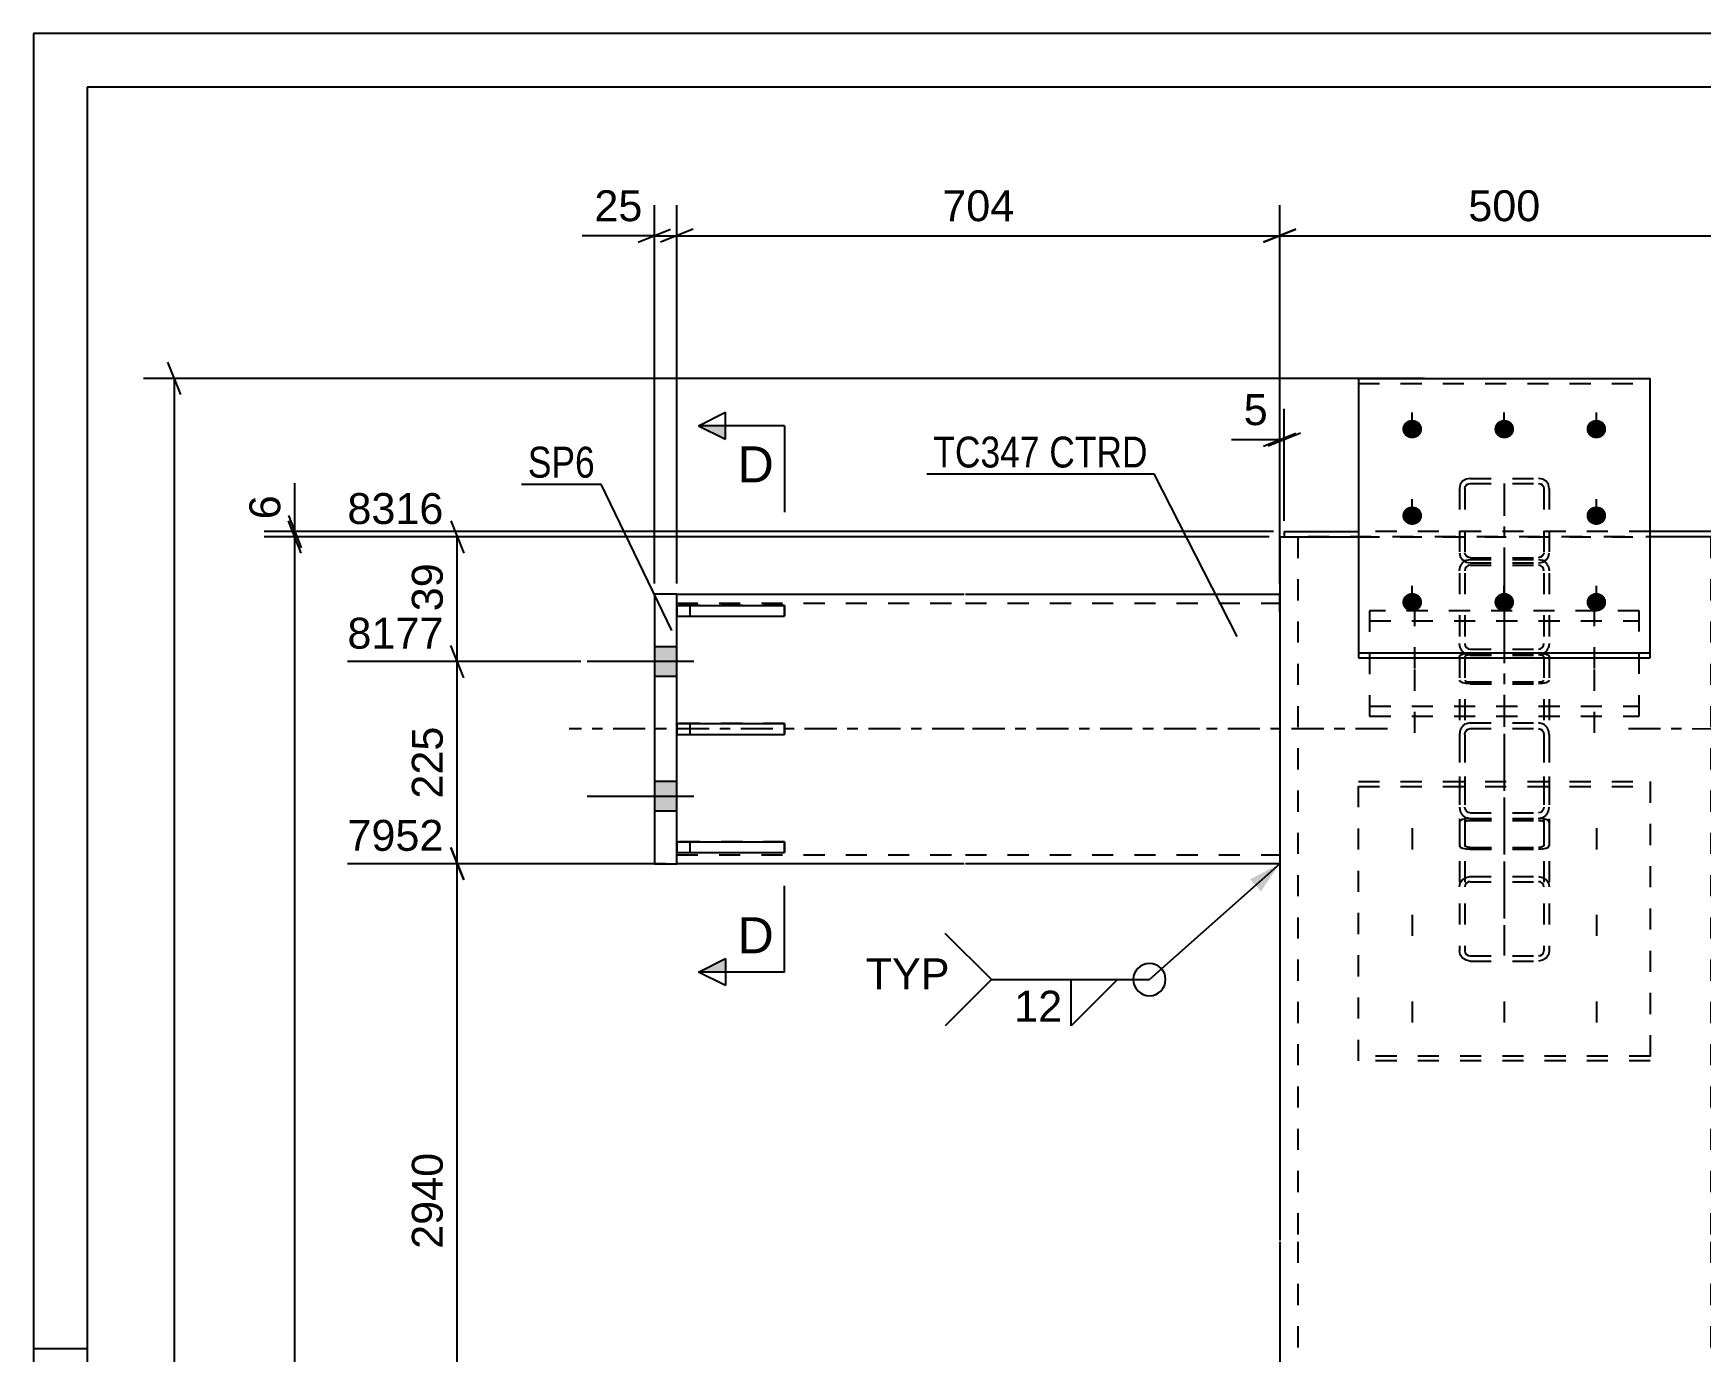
# Model space of a CAD drawing. Header units: millimetres. Extents: x -496 to 256, y -947 to 232.
# Drawn here: x -337.7 to -183, y 109.7 to 231.9 of the extents above; entities that cross this region are included whole.
import ezdxf

# ---------------------------------------------------------------- set-up
doc = ezdxf.new("R2010")
doc.units = ezdxf.units.MM
doc.linetypes.add('DXK_LINE_DOT2', pattern=[3.9198, 1.9599, -1.9599])
doc.linetypes.add('DXK_LINE_DOT3', pattern=[5.9187, 2.979, -0.9799, 0.9799, -0.9799])
doc.styles.add('Arial', font='ARIAL.TTF', dxfattribs={"height": 0.2})
doc.styles.add('Arial Narrow', font='ARIALN.TTF', dxfattribs={"height": 0.2})

# ---------------------------------------------------------------- blocks, each defined once
blk = doc.blocks.new('Unknown-284932164-1134')
at = {"color": 5, "linetype": 'Continuous'}
for p, q in [((256.3, 231.92), (-337.7, 231.92)), ((-337.7, 231.92), (-337.7, -188.08)), ((251.3, 226.92), (-332.7, 226.92)), ((-332.7, 226.92), (-332.7, -183.08)), ((-332.7, 109.92), (-337.7, 109.92))]:
    blk.add_line(p, q, dxfattribs=at)
blk = doc.blocks.new('Part-284932164-8233 - 8231')
at = {"color": 2, "linetype": 'Continuous'}
for p, q in [((-278, 179.91), (-251.33, 179.91)), ((-251.23, 179.91), (-222.07, 179.91)), ((-222.07, 178.24), (-222.07, 179.91)), ((-222.07, 178.24), (-222.07, 154.91)), ((-251.33, 154.91), (-278, 154.91)), ((-222.07, 154.91), (-251.23, 154.91))]:
    blk.add_line(p, q, dxfattribs=at)
at = {"color": 7, "linetype": 'DXK_LINE_DOT2'}
for p, q in [((-278, 154.91), (-278, 179.91)), ((-222.07, 179.78), (-222.07, 178.24)), ((-278, 179.07), (-251.33, 179.07)), ((-251.23, 179.07), (-222.07, 179.07)), ((-278, 155.74), (-251.33, 155.74)), ((-251.23, 155.74), (-222.07, 155.74)), ((-222.07, 155.74), (-222.07, 155.8))]:
    blk.add_line(p, q, dxfattribs=at)
at = {"color": 7, "linetype": 'DXK_LINE_DOT3'}
for p, q in [((-251.33, 167.41), (-288, 167.41)), ((-212.07, 167.41), (-251.23, 167.41))]:
    blk.add_line(p, q, dxfattribs=at)
blk = doc.blocks.new('Part-284932164-8234 - 8231')
at = {"color": 7, "linetype": 'DXK_LINE_DOT2'}
for p, q in [((-205.32, 167.32), (-205.4, 166.91)), ((-204.9, 166.91), (-204.86, 167.11)), ((-204.86, 167.11), (-204.75, 167.29)), ((-204.4, 167.97), (-204.78, 167.89)), ((-204.75, 167.29), (-204.59, 167.4)), ((-204.59, 167.4), (-204.4, 167.44)), ((-204.4, 167.97), (-198.07, 167.97)), ((-204.4, 167.44), (-198.07, 167.44)), ((-197.68, 167.89), (-198.07, 167.97)), ((-198.07, 167.44), (-197.87, 167.4)), ((-197.87, 167.4), (-197.71, 167.29)), ((-197.71, 167.29), (-197.6, 167.11)), ((-197.6, 167.11), (-197.57, 166.91)), ((-197.07, 166.91), (-197.14, 167.32)), ((-205.4, 166.91), (-205.4, 146.83)), ((-204.9, 166.91), (-204.9, 146.83)), ((-197.57, 166.91), (-197.57, 146.83)), ((-197.07, 166.91), (-197.07, 146.83)), ((-205.4, 160.17), (-205.32, 159.76)), ((-204.86, 159.97), (-204.9, 160.17)), ((-204.75, 159.79), (-204.86, 159.97)), ((-204.59, 159.68), (-204.75, 159.79)), ((-204.4, 159.64), (-204.59, 159.68)), ((-204.4, 159.64), (-198.07, 159.64)), ((-197.87, 159.68), (-198.07, 159.64)), ((-197.71, 159.79), (-197.87, 159.68)), ((-197.6, 159.97), (-197.71, 159.79)), ((-197.57, 160.17), (-197.6, 159.97)), ((-197.14, 159.76), (-197.07, 160.17)), ((-204.78, 159.19), (-204.4, 159.11)), ((-204.4, 159.11), (-198.07, 159.11)), ((-198.07, 159.11), (-197.68, 159.19)), ((-205.4, 152.78), (-205.32, 153.14)), ((-205.32, 153.14), (-205.11, 153.45)), ((-205.11, 153.45), (-204.78, 153.65)), ((-204.78, 153.65), (-204.4, 153.72)), ((-204.59, 153.22), (-204.75, 153.11)), ((-204.4, 153.25), (-204.59, 153.22)), ((-204.4, 153.72), (-198.07, 153.72)), ((-204.4, 153.25), (-198.07, 153.25)), ((-198.07, 153.72), (-197.68, 153.65)), ((-197.87, 153.22), (-198.07, 153.25)), ((-197.71, 153.11), (-197.87, 153.22)), ((-197.68, 153.65), (-197.36, 153.45)), ((-197.36, 153.45), (-197.14, 153.14)), ((-197.14, 153.14), (-197.07, 152.78)), ((-204.86, 152.96), (-204.9, 152.78)), ((-204.75, 153.11), (-204.86, 152.96)), ((-197.6, 152.96), (-197.71, 153.11)), ((-197.57, 152.78), (-197.6, 152.96)), ((-205.32, 146.47), (-205.4, 146.83)), ((-205.11, 146.17), (-205.32, 146.47)), ((-204.78, 145.96), (-205.11, 146.17)), ((-204.9, 146.83), (-204.86, 146.65)), ((-204.86, 146.65), (-204.75, 146.5)), ((-204.4, 145.89), (-204.78, 145.96)), ((-204.75, 146.5), (-204.59, 146.4)), ((-204.59, 146.4), (-204.4, 146.36)), ((-204.4, 146.36), (-198.07, 146.36)), ((-204.4, 145.89), (-198.07, 145.89)), ((-198.07, 146.36), (-197.87, 146.4)), ((-197.68, 145.96), (-198.07, 145.89)), ((-197.87, 146.4), (-197.71, 146.5)), ((-197.71, 146.5), (-197.6, 146.65)), ((-197.36, 146.17), (-197.68, 145.96)), ((-197.6, 146.65), (-197.57, 146.83)), ((-197.14, 146.47), (-197.36, 146.17)), ((-197.07, 146.83), (-197.14, 146.47))]:
    blk.add_line(p, q, dxfattribs=at)
at = {"color": 7, "linetype": 'DXK_LINE_DOT3'}
blk.add_line((-201.23, 166.96), (-201.23, 146.39), dxfattribs=at)
at = {"color": 7, "linetype": 'DXK_LINE_DOT2'}
for centre, start, end in [((-204.36, 166.95), 114.32, 159.2417), ((-198.11, 166.95), 20.7583, 65.68), ((-204.36, 160.13), 200.7583, 245.68), ((-198.11, 160.13), 294.32, 339.2417)]:
    blk.add_arc(centre, 1.03, start, end, dxfattribs=at)
blk = doc.blocks.new('Part-284932164-8245 - 8231')
at = {"color": 7, "linetype": 'DXK_LINE_DOT2'}
for p, q in [((-205.11, 190.38), (-205.32, 190.07)), ((-204.78, 190.58), (-205.11, 190.38)), ((-204.4, 190.65), (-204.78, 190.58)), ((-204.4, 190.65), (-198.07, 190.65)), ((-197.68, 190.58), (-198.07, 190.65)), ((-197.36, 190.38), (-197.68, 190.58)), ((-197.14, 190.07), (-197.36, 190.38)), ((-205.32, 190.07), (-205.4, 189.71)), ((-205.4, 189.71), (-205.4, 175.33)), ((-204.9, 189.71), (-204.86, 189.89)), ((-204.9, 189.71), (-204.9, 175.33)), ((-204.86, 189.89), (-204.75, 190.04)), ((-204.75, 190.04), (-204.59, 190.15)), ((-204.59, 190.15), (-204.4, 190.18)), ((-204.4, 190.18), (-198.07, 190.18)), ((-198.07, 190.18), (-197.87, 190.15)), ((-197.87, 190.15), (-197.71, 190.04)), ((-197.71, 190.04), (-197.6, 189.89)), ((-197.6, 189.89), (-197.57, 189.71)), ((-197.57, 189.71), (-197.57, 175.33)), ((-197.07, 189.71), (-197.14, 190.07)), ((-197.07, 189.71), (-197.07, 175.33)), ((-205.4, 183.76), (-205.32, 183.4)), ((-205.32, 183.4), (-205.11, 183.1)), ((-205.11, 183.1), (-204.78, 182.89)), ((-204.86, 183.58), (-204.9, 183.76)), ((-204.75, 183.43), (-204.86, 183.58)), ((-204.78, 183.06), (-204.4, 183.14)), ((-204.78, 182.89), (-204.4, 182.82)), ((-204.59, 183.33), (-204.75, 183.43)), ((-204.59, 182.57), (-204.75, 182.45)), ((-204.4, 183.29), (-204.59, 183.33)), ((-204.4, 182.61), (-204.59, 182.57)), ((-204.4, 183.29), (-198.07, 183.29)), ((-204.4, 183.14), (-198.07, 183.14)), ((-204.4, 182.82), (-198.07, 182.82)), ((-204.4, 182.61), (-198.07, 182.61)), ((-197.87, 183.33), (-198.07, 183.29)), ((-198.07, 183.14), (-197.68, 183.06)), ((-198.07, 182.82), (-197.68, 182.89)), ((-197.87, 182.57), (-198.07, 182.61)), ((-197.71, 183.43), (-197.87, 183.33)), ((-197.71, 182.45), (-197.87, 182.57)), ((-197.6, 183.58), (-197.71, 183.43)), ((-197.68, 182.89), (-197.36, 183.1)), ((-197.57, 183.76), (-197.6, 183.58)), ((-197.36, 183.1), (-197.14, 183.4)), ((-197.14, 183.4), (-197.07, 183.76)), ((-205.4, 182.07), (-205.32, 182.48)), ((-204.86, 182.28), (-204.9, 182.07)), ((-204.75, 182.45), (-204.86, 182.28)), ((-197.6, 182.28), (-197.71, 182.45)), ((-197.57, 182.07), (-197.6, 182.28)), ((-197.14, 182.48), (-197.07, 182.07)), ((-205.32, 174.93), (-205.4, 175.33)), ((-204.9, 175.33), (-204.86, 175.13)), ((-204.86, 175.13), (-204.75, 174.96)), ((-204.75, 174.96), (-204.59, 174.84)), ((-204.59, 174.84), (-204.4, 174.8)), ((-204.4, 174.8), (-198.07, 174.8)), ((-198.07, 174.8), (-197.87, 174.84)), ((-197.87, 174.84), (-197.71, 174.96)), ((-197.71, 174.96), (-197.6, 175.13)), ((-197.6, 175.13), (-197.57, 175.33)), ((-197.07, 175.33), (-197.14, 174.93)), ((-204.4, 174.27), (-204.78, 174.35)), ((-204.4, 174.27), (-198.07, 174.27)), ((-197.68, 174.35), (-198.07, 174.27))]:
    blk.add_line(p, q, dxfattribs=at)
at = {"color": 7, "linetype": 'DXK_LINE_DOT3'}
blk.add_line((-201.23, 190.16), (-201.23, 175.28), dxfattribs=at)
at = {"color": 7, "linetype": 'DXK_LINE_DOT2'}
for centre, start, end in [((-204.36, 182.12), 114.32, 159.2417), ((-198.11, 182.12), 20.7583, 65.68), ((-204.36, 175.29), 200.7583, 245.68), ((-198.11, 175.29), 294.32, 339.2417)]:
    blk.add_arc(centre, 1.03, start, end, dxfattribs=at)
blk = doc.blocks.new('Part-284932164-8247 - 8231')
at = {"color": 2, "linetype": 'Continuous'}
for p, q in [((-214.77, 199.92), (-214.77, 174.01)), ((-214.77, 199.92), (-187.69, 199.92)), ((-187.69, 174.01), (-187.69, 199.92)), ((-214.77, 174.47), (-187.69, 174.47)), ((-214.77, 174.01), (-187.69, 174.01))]:
    blk.add_line(p, q, dxfattribs=at)
at = {"color": 7, "linetype": 'DXK_LINE_DOT2'}
blk.add_line((-214.77, 199.46), (-187.69, 199.46), dxfattribs=at)
blk = doc.blocks.new('Part-284932164-8248 - 8231')
at = {"color": 7, "linetype": 'DXK_LINE_DOT2'}
for p, q in [((-214.77, 136.63), (-214.77, 162.53)), ((-214.77, 162.53), (-187.69, 162.53)), ((-187.69, 162.53), (-187.69, 136.63)), ((-214.77, 162.08), (-187.69, 162.08)), ((-187.69, 137.08), (-214.77, 137.08)), ((-187.69, 136.63), (-214.77, 136.63))]:
    blk.add_line(p, q, dxfattribs=at)
blk = doc.blocks.new('Part-284932164-8251 - 8231')
at = {"color": 2, "linetype": 'Continuous'}
for p, q in [((-151.23, 179.9), (-180.4, 179.91)), ((-124.46, 179.9), (-151.13, 179.9)), ((-180.4, 154.91), (-151.23, 154.9)), ((-151.13, 154.9), (-124.46, 154.9))]:
    blk.add_line(p, q, dxfattribs=at)
at = {"color": 7, "linetype": 'DXK_LINE_DOT2'}
for p, q in [((-180.4, 154.91), (-180.4, 179.91)), ((-124.46, 179.9), (-124.46, 154.9)), ((-151.23, 179.07), (-180.4, 179.07)), ((-124.46, 179.07), (-151.13, 179.07)), ((-151.23, 155.74), (-180.4, 155.74)), ((-180.4, 154.91), (-180.4, 154.91)), ((-180.4, 154.91), (-180.4, 154.91)), ((-124.46, 155.74), (-151.13, 155.74))]:
    blk.add_line(p, q, dxfattribs=at)
at = {"color": 7, "linetype": 'DXK_LINE_DOT3'}
for p, q in [((-151.23, 167.4), (-190.4, 167.41)), ((-114.46, 167.4), (-151.13, 167.4))]:
    blk.add_line(p, q, dxfattribs=at)
blk = doc.blocks.new('Part-284932164-8253 - 8231')
at = {"color": 2, "linetype": 'Continuous'}
for p, q in [((-280.08, 179.91), (-280.08, 154.91)), ((-278, 179.91), (-280.08, 179.91)), ((-278, 154.91), (-278, 179.91)), ((-280.08, 154.91), (-278, 154.91))]:
    blk.add_line(p, q, dxfattribs=at)
blk = doc.blocks.new('Part-284932164-8257 - 8231')
at = {"color": 2, "linetype": 'Continuous'}
for p, q in [((-278, 167.91), (-268, 167.91)), ((-278, 167.91), (-278, 166.91)), ((-268, 167.91), (-268, 166.91)), ((-278, 166.91), (-268, 166.91))]:
    blk.add_line(p, q, dxfattribs=at)
at = {"color": 7, "linetype": 'DXK_LINE_DOT2'}
blk.add_line((-276.75, 166.91), (-276.75, 167.91), dxfattribs=at)
blk = doc.blocks.new('Part-284932164-8258 - 8231')
at = {"color": 2, "linetype": 'Continuous'}
for p, q in [((-278, 178.87), (-268, 178.87)), ((-278, 178.87), (-278, 177.87)), ((-268, 178.87), (-268, 177.87)), ((-278, 177.87), (-268, 177.87))]:
    blk.add_line(p, q, dxfattribs=at)
at = {"color": 7, "linetype": 'DXK_LINE_DOT2'}
blk.add_line((-276.75, 177.87), (-276.75, 178.87), dxfattribs=at)
blk = doc.blocks.new('Part-284932164-8259 - 8231')
at = {"color": 2, "linetype": 'Continuous'}
for p, q in [((-278, 156.95), (-268, 156.95)), ((-278, 156.95), (-278, 155.95)), ((-268, 156.95), (-268, 155.95)), ((-278, 155.95), (-268, 155.95))]:
    blk.add_line(p, q, dxfattribs=at)
at = {"color": 7, "linetype": 'DXK_LINE_DOT2'}
blk.add_line((-276.75, 155.95), (-276.75, 156.95), dxfattribs=at)
blk = doc.blocks.new('Part-284932164-8283 - 8231')
at = {"color": 2, "linetype": 'Continuous'}
for p, q in [((-221.65, 185.72), (-214.77, 185.72)), ((-221.65, 185.72), (-221.65, 185.22)), ((-180.81, 185.72), (-187.69, 185.72)), ((-180.81, 185.72), (-180.81, 185.22)), ((-221.65, 185.22), (-220.25, 185.22)), ((-180.81, 185.22), (-182.21, 185.22))]:
    blk.add_line(p, q, dxfattribs=at)
at = {"color": 7, "linetype": 'DXK_LINE_DOT2'}
for p, q in [((-187.69, 185.72), (-214.77, 185.72)), ((-182.21, 185.22), (-220.25, 185.22))]:
    blk.add_line(p, q, dxfattribs=at)
blk = doc.blocks.new('Part-284932164-8284 - 8231')
at = {"color": 7, "linetype": 'DXK_LINE_DOT3'}
blk.add_line((-201.23, 182.42), (-201.23, 148.28), dxfattribs=at)
at = {"color": 7, "linetype": 'DXK_LINE_DOT2'}
for p, q in [((-205.39, 174.11), (-205.32, 174.24)), ((-205.39, 174.11), (-205.39, 156.59)), ((-205.32, 174.24), (-205.1, 174.35)), ((-205.1, 174.35), (-204.78, 174.42)), ((-204.86, 174.17), (-204.89, 174.11)), ((-204.89, 174.11), (-204.89, 156.59)), ((-204.75, 174.23), (-204.86, 174.17)), ((-204.78, 174.42), (-204.39, 174.45)), ((-204.59, 174.26), (-204.75, 174.23)), ((-204.39, 174.28), (-204.59, 174.26)), ((-204.39, 174.45), (-198.06, 174.45)), ((-204.39, 174.28), (-198.06, 174.28)), ((-198.06, 174.45), (-197.68, 174.42)), ((-197.87, 174.26), (-198.06, 174.28)), ((-197.71, 174.23), (-197.87, 174.26)), ((-197.6, 174.17), (-197.71, 174.23)), ((-197.68, 174.42), (-197.35, 174.35)), ((-197.56, 174.11), (-197.6, 174.17)), ((-197.56, 174.11), (-197.56, 156.59)), ((-197.35, 174.35), (-197.14, 174.24)), ((-197.14, 174.24), (-197.06, 174.11)), ((-197.06, 174.11), (-197.06, 156.59)), ((-205.32, 171.81), (-205.39, 171.94)), ((-205.1, 171.7), (-205.32, 171.81)), ((-204.89, 171.94), (-204.86, 171.87)), ((-204.86, 171.87), (-204.75, 171.82)), ((-204.75, 171.82), (-204.59, 171.78)), ((-204.59, 171.78), (-204.39, 171.77)), ((-204.39, 171.77), (-198.06, 171.77)), ((-198.06, 171.77), (-197.87, 171.78)), ((-197.87, 171.78), (-197.71, 171.82)), ((-197.71, 171.82), (-197.6, 171.87)), ((-197.6, 171.87), (-197.56, 171.94)), ((-197.14, 171.81), (-197.35, 171.7)), ((-197.06, 171.94), (-197.14, 171.81)), ((-204.78, 171.62), (-205.1, 171.7)), ((-204.39, 171.6), (-204.78, 171.62)), ((-204.39, 171.6), (-198.06, 171.6)), ((-197.68, 171.62), (-198.06, 171.6)), ((-197.35, 171.7), (-197.68, 171.62)), ((-205.32, 158.89), (-205.39, 158.76)), ((-205.1, 159), (-205.32, 158.89)), ((-204.78, 159.07), (-205.1, 159)), ((-204.89, 158.76), (-204.86, 158.82)), ((-204.86, 158.82), (-204.75, 158.88)), ((-204.39, 159.1), (-204.78, 159.07)), ((-204.75, 158.88), (-204.59, 158.92)), ((-204.59, 158.92), (-204.39, 158.93)), ((-204.39, 159.1), (-198.06, 159.1)), ((-204.39, 158.93), (-198.06, 158.93)), ((-197.68, 159.07), (-198.06, 159.1)), ((-198.06, 158.93), (-197.87, 158.92)), ((-197.87, 158.92), (-197.71, 158.88)), ((-197.71, 158.88), (-197.6, 158.82)), ((-197.35, 159), (-197.68, 159.07)), ((-197.6, 158.82), (-197.56, 158.76)), ((-197.14, 158.89), (-197.35, 159)), ((-197.06, 158.76), (-197.14, 158.89)), ((-205.39, 156.59), (-205.32, 156.46)), ((-205.32, 156.46), (-205.1, 156.35)), ((-205.1, 156.35), (-204.78, 156.28)), ((-204.86, 156.53), (-204.89, 156.59)), ((-204.75, 156.47), (-204.86, 156.53)), ((-204.78, 156.28), (-204.39, 156.25)), ((-204.59, 156.43), (-204.75, 156.47)), ((-204.39, 156.42), (-204.59, 156.43)), ((-204.39, 156.42), (-198.06, 156.42)), ((-204.39, 156.25), (-198.06, 156.25)), ((-197.87, 156.43), (-198.06, 156.42)), ((-198.06, 156.25), (-197.68, 156.28)), ((-197.71, 156.47), (-197.87, 156.43)), ((-197.6, 156.53), (-197.71, 156.47)), ((-197.68, 156.28), (-197.35, 156.35)), ((-197.56, 156.59), (-197.6, 156.53)), ((-197.35, 156.35), (-197.14, 156.46)), ((-197.14, 156.46), (-197.06, 156.59))]:
    blk.add_line(p, q, dxfattribs=at)
blk = doc.blocks.new('Part-284932164-8285 - 8231')
at = {"color": 7, "linetype": 'DXK_LINE_DOT2'}
for p, q in [((-188.73, 178.37), (-213.73, 178.37)), ((-213.73, 178.37), (-213.73, 168.6)), ((-188.73, 168.6), (-188.73, 178.37)), ((-213.73, 177.43), (-188.73, 177.43)), ((-213.73, 169.54), (-188.73, 169.54)), ((-213.73, 168.6), (-188.73, 168.6))]:
    blk.add_line(p, q, dxfattribs=at)
blk = doc.blocks.new('Part-284932164-8286 - 8231')
at = {"linetype": 'Continuous'}
blk.add_hatch(color=2, dxfattribs=at).paths.add_polyline_path([(-222.06, 29.17), (-222.86, 30.57), (-221.26, 30.57)])
at = {"color": 2, "linetype": 'Continuous'}
for p, q in [((-222.06, 185.22), (-222.06, 119.96)), ((-222.06, 185.22), (-221.65, 185.22)), ((-220.25, 185.22), (-214.77, 185.22)), ((-182.21, 185.22), (-187.69, 185.22)), ((-180.4, 185.22), (-180.81, 185.22)), ((-180.4, 185.22), (-180.4, 119.96)), ((-222.06, 119.86), (-222.06, 29.27)), ((-180.4, 119.86), (-180.4, 29.27)), ((-222.06, 29.17), (-222.86, 30.57)), ((-222.86, 30.57), (-221.26, 30.57)), ((-221.26, 30.57), (-222.06, 29.17)), ((-222.06, 29.17), (-222.06, 12.5)), ((-180.4, 29.17), (-180.4, 12.5)), ((-222.06, 1.67), (-222.06, 0)), ((-180.4, 0), (-180.4, 1.67))]:
    blk.add_line(p, q, dxfattribs=at)
at = {"color": 7, "linetype": 'DXK_LINE_DOT2'}
for p, q in [((-221.81, 185.22), (-220.25, 185.22)), ((-220.4, 185.22), (-220.4, 119.96)), ((-220.4, 185.22), (-220.25, 185.22)), ((-214.77, 185.22), (-187.69, 185.22)), ((-180.81, 185.22), (-183.73, 185.22)), ((-182.06, 185.22), (-182.06, 119.96)), ((-220.4, 119.86), (-220.4, 29.27)), ((-182.06, 119.86), (-182.06, 29.27)), ((-220.4, 29.17), (-220.4, 0)), ((-182.06, 29.17), (-182.06, 0)), ((-222.06, 12.5), (-222.06, 1.67)), ((-180.4, 12.5), (-180.4, 1.67)), ((-222.06, 0), (-180.4, 0))]:
    blk.add_line(p, q, dxfattribs=at)
at = {"color": 2, "linetype": 'Continuous'}
blk.add_circle((-222.06, 30.07), 1, dxfattribs=at)
blk = doc.blocks.new('Bolt-284932164-8288 - 8231')
at = {"linetype": 'Continuous'}
for points in [[(-209.77, 194.36), (-209.96, 194.38), (-210.15, 194.43), (-210.31, 194.52), (-210.45, 194.64), (-210.57, 194.79), (-210.65, 194.95), (-210.69, 195.13), (-210.69, 195.31), (-210.65, 195.49), (-210.57, 195.65), (-210.45, 195.8), (-210.31, 195.92), (-210.15, 196.01), (-209.96, 196.06), (-209.77, 196.08), (-209.58, 196.06), (-209.4, 196.01), (-209.23, 195.92), (-209.09, 195.8), (-208.98, 195.65), (-208.9, 195.49), (-208.86, 195.31), (-208.86, 195.13), (-208.9, 194.95), (-208.98, 194.79), (-209.09, 194.64), (-209.23, 194.52), (-209.4, 194.43), (-209.58, 194.38)], [(-201.23, 194.36), (-201.42, 194.38), (-201.6, 194.43), (-201.77, 194.52), (-201.91, 194.64), (-202.03, 194.79), (-202.1, 194.95), (-202.14, 195.13), (-202.14, 195.31), (-202.1, 195.49), (-202.03, 195.65), (-201.91, 195.8), (-201.77, 195.92), (-201.6, 196.01), (-201.42, 196.06), (-201.23, 196.08), (-201.04, 196.06), (-200.86, 196.01), (-200.69, 195.92), (-200.55, 195.8), (-200.44, 195.65), (-200.36, 195.49), (-200.32, 195.31), (-200.32, 195.13), (-200.36, 194.95), (-200.44, 194.79), (-200.55, 194.64), (-200.69, 194.52), (-200.86, 194.43), (-201.04, 194.38)], [(-192.69, 194.36), (-192.88, 194.38), (-193.06, 194.43), (-193.23, 194.52), (-193.37, 194.64), (-193.48, 194.79), (-193.56, 194.95), (-193.6, 195.13), (-193.6, 195.31), (-193.56, 195.49), (-193.48, 195.65), (-193.37, 195.8), (-193.23, 195.92), (-193.06, 196.01), (-192.88, 196.06), (-192.69, 196.08), (-192.5, 196.06), (-192.32, 196.01), (-192.15, 195.92), (-192.01, 195.8), (-191.9, 195.65), (-191.82, 195.49), (-191.78, 195.31), (-191.78, 195.13), (-191.82, 194.95), (-191.9, 194.79), (-192.01, 194.64), (-192.15, 194.52), (-192.32, 194.43), (-192.5, 194.38)], [(-209.77, 186.33), (-209.96, 186.35), (-210.15, 186.41), (-210.31, 186.5), (-210.45, 186.62), (-210.57, 186.76), (-210.65, 186.93), (-210.69, 187.1), (-210.69, 187.28), (-210.65, 187.46), (-210.57, 187.62), (-210.45, 187.77), (-210.31, 187.89), (-210.15, 187.98), (-209.96, 188.03), (-209.77, 188.05), (-209.58, 188.03), (-209.4, 187.98), (-209.23, 187.89), (-209.09, 187.77), (-208.98, 187.62), (-208.9, 187.46), (-208.86, 187.28), (-208.86, 187.1), (-208.9, 186.93), (-208.98, 186.76), (-209.09, 186.62), (-209.23, 186.5), (-209.4, 186.41), (-209.58, 186.35)], [(-192.69, 186.33), (-192.88, 186.35), (-193.06, 186.41), (-193.23, 186.5), (-193.37, 186.62), (-193.48, 186.76), (-193.56, 186.93), (-193.6, 187.1), (-193.6, 187.28), (-193.56, 187.46), (-193.48, 187.62), (-193.37, 187.77), (-193.23, 187.89), (-193.06, 187.98), (-192.88, 188.03), (-192.69, 188.05), (-192.5, 188.03), (-192.32, 187.98), (-192.15, 187.89), (-192.01, 187.77), (-191.9, 187.62), (-191.82, 187.46), (-191.78, 187.28), (-191.78, 187.1), (-191.82, 186.93), (-191.9, 186.76), (-192.01, 186.62), (-192.15, 186.5), (-192.32, 186.41), (-192.5, 186.35)], [(-209.77, 178.3), (-209.96, 178.32), (-210.15, 178.38), (-210.31, 178.47), (-210.45, 178.59), (-210.57, 178.74), (-210.65, 178.9), (-210.69, 179.08), (-210.69, 179.26), (-210.65, 179.43), (-210.57, 179.6), (-210.45, 179.74), (-210.31, 179.86), (-210.15, 179.95), (-209.96, 180.01), (-209.77, 180.03), (-209.58, 180.01), (-209.4, 179.95), (-209.23, 179.86), (-209.09, 179.74), (-208.98, 179.6), (-208.9, 179.43), (-208.86, 179.26), (-208.86, 179.08), (-208.9, 178.9), (-208.98, 178.74), (-209.09, 178.59), (-209.23, 178.47), (-209.4, 178.38), (-209.58, 178.32)], [(-201.23, 178.3), (-201.42, 178.32), (-201.6, 178.38), (-201.77, 178.47), (-201.91, 178.59), (-202.03, 178.74), (-202.1, 178.9), (-202.14, 179.08), (-202.14, 179.26), (-202.1, 179.43), (-202.03, 179.6), (-201.91, 179.74), (-201.77, 179.86), (-201.6, 179.95), (-201.42, 180.01), (-201.23, 180.03), (-201.04, 180.01), (-200.86, 179.95), (-200.69, 179.86), (-200.55, 179.74), (-200.44, 179.6), (-200.36, 179.43), (-200.32, 179.26), (-200.32, 179.08), (-200.36, 178.9), (-200.44, 178.74), (-200.55, 178.59), (-200.69, 178.47), (-200.86, 178.38), (-201.04, 178.32)], [(-192.69, 178.3), (-192.88, 178.32), (-193.06, 178.38), (-193.23, 178.47), (-193.37, 178.59), (-193.48, 178.74), (-193.56, 178.9), (-193.6, 179.08), (-193.6, 179.26), (-193.56, 179.43), (-193.48, 179.6), (-193.37, 179.74), (-193.23, 179.86), (-193.06, 179.95), (-192.88, 180.01), (-192.69, 180.03), (-192.5, 180.01), (-192.32, 179.95), (-192.15, 179.86), (-192.01, 179.74), (-191.9, 179.6), (-191.82, 179.43), (-191.78, 179.26), (-191.78, 179.08), (-191.82, 178.9), (-191.9, 178.74), (-192.01, 178.59), (-192.15, 178.47), (-192.32, 178.38), (-192.5, 178.32)]]:
    blk.add_hatch(color=1, dxfattribs=at).paths.add_polyline_path(points)
at = {"color": 1, "linetype": 'Continuous'}
for p, q in [((-209.77, 194.39), (-209.77, 196.76)), ((-201.23, 194.39), (-201.23, 196.76)), ((-192.69, 194.39), (-192.69, 196.76)), ((-209.77, 186.37), (-209.77, 188.73)), ((-192.69, 186.37), (-192.69, 188.73)), ((-209.77, 178.34), (-209.77, 180.7)), ((-201.23, 178.34), (-201.23, 180.7)), ((-192.69, 178.34), (-192.69, 180.7))]:
    blk.add_line(p, q, dxfattribs=at)
blk = doc.blocks.new('Bolt-284932164-8289 - 8231')
at = {"color": 1, "linetype": 'DXK_LINE_DOT2'}
for p, q in [((-209.77, 158.2), (-209.77, 155.84)), ((-201.23, 158.2), (-201.23, 155.84)), ((-192.69, 158.2), (-192.69, 155.84)), ((-209.77, 150.18), (-209.77, 147.81)), ((-192.69, 150.18), (-192.69, 147.81)), ((-209.77, 142.15), (-209.77, 139.79)), ((-201.23, 142.15), (-201.23, 139.79)), ((-192.69, 142.15), (-192.69, 139.79))]:
    blk.add_line(p, q, dxfattribs=at)
blk = doc.blocks.new('Bolt-284932164-8292 - 8231')
at = {"linetype": 'Continuous'}
for points in [[(-280.08, 175.03), (-280.08, 172.28), (-278, 172.28), (-278, 175.03)], [(-280.08, 175.03), (-280.08, 172.28), (-278, 172.28), (-278, 175.03)], [(-280.08, 162.53), (-280.08, 159.78), (-278, 159.78), (-278, 162.53)], [(-280.08, 162.53), (-280.08, 159.78), (-278, 159.78), (-278, 162.53)]]:
    blk.add_hatch(color=1, dxfattribs=at).paths.add_polyline_path(points)
at = {"color": 1, "linetype": 'Continuous'}
for p, q in [((-278, 175.03), (-280.08, 175.03)), ((-278, 175.03), (-280.08, 175.03)), ((-276.41, 173.66), (-286.33, 173.66)), ((-276.41, 173.66), (-286.33, 173.66)), ((-278, 172.28), (-280.08, 172.28)), ((-278, 172.28), (-280.08, 172.28)), ((-278, 162.53), (-280.08, 162.53)), ((-278, 162.53), (-280.08, 162.53)), ((-276.41, 161.16), (-286.33, 161.16)), ((-276.41, 161.16), (-286.33, 161.16)), ((-278, 159.78), (-280.08, 159.78)), ((-278, 159.78), (-280.08, 159.78))]:
    blk.add_line(p, q, dxfattribs=at)
blk = doc.blocks.new('Bolt-284932164-8296 - 8231')
at = {"color": 1, "linetype": 'DXK_LINE_DOT2'}
for p, q in [((-192.9, 178.91), (-192.9, 172.8)), ((-192.9, 172.92), (-192.9, 166.81))]:
    blk.add_line(p, q, dxfattribs=at)
blk = doc.blocks.new('Bolt-284932164-8297 - 8231')
at = {"color": 1, "linetype": 'DXK_LINE_DOT2'}
for p, q in [((-209.56, 178.91), (-209.56, 172.8)), ((-209.56, 172.92), (-209.56, 166.81))]:
    blk.add_line(p, q, dxfattribs=at)
blk = doc.blocks.new('Part-284932164-17084 - 8231')
at = {"color": 7, "linetype": 'DXK_LINE_DOT2'}
for p, q in [((-268, 178.87), (-278, 178.87)), ((-278, 178.87), (-278, 177.87)), ((-276.75, 177.87), (-276.75, 178.87)), ((-268, 177.87), (-268, 178.87)), ((-278, 177.87), (-268, 177.87))]:
    blk.add_line(p, q, dxfattribs=at)
blk = doc.blocks.new('Part-284932164-17082 - 8231')
at = {"color": 7, "linetype": 'DXK_LINE_DOT2'}
for p, q in [((-268, 167.91), (-278, 167.91)), ((-278, 167.91), (-278, 166.91)), ((-276.75, 166.91), (-276.75, 167.91)), ((-268, 166.91), (-268, 167.91)), ((-278, 166.91), (-268, 166.91))]:
    blk.add_line(p, q, dxfattribs=at)
blk = doc.blocks.new('Part-284932164-17085 - 8231')
at = {"color": 7, "linetype": 'DXK_LINE_DOT2'}
for p, q in [((-268, 156.95), (-278, 156.95)), ((-278, 156.95), (-278, 155.95)), ((-276.75, 155.95), (-276.75, 156.95)), ((-268, 155.95), (-268, 156.95)), ((-278, 155.95), (-268, 155.95))]:
    blk.add_line(p, q, dxfattribs=at)
blk = doc.blocks.new('StraightDimension-284932164-9124 - 8231')
at = {"color": 7, "linetype": 'Continuous'}
for p, q in [((-312.84, 183.72), (-314.04, 186.72)), ((-223.06, 185.22), (-316.29, 185.22)), ((-313.44, 0), (-313.44, 185.22)), ((-235.56, 0), (-316.29, 0)), ((-314.04, 1.5), (-312.84, -1.5))]:
    blk.add_line(p, q, dxfattribs=at)
at = {"color": 0}
blk.add_wipeout([(-314.19, 97.66), (-318.39, 97.66), (-318.39, 87.56), (-314.19, 87.56)], dxfattribs=at)
at = {"color": 3, "style": 'Arial'}
blk.add_text('8291', height=2.865, rotation=90.0002, dxfattribs=at).set_placement((-314.79, 88.16))
blk = doc.blocks.new('StraightDimension-284932164-9328 - 8231')
at = {"color": 7, "linetype": 'Continuous'}
for p, q in [((-222.06, 186.22), (-222.06, 197.09)), ((-221.65, 186.72), (-221.65, 197.09)), ((-223.56, 193.64), (-220.56, 194.84)), ((-220.15, 194.84), (-223.15, 193.64)), ((-222.06, 194.24), (-221.65, 194.24))]:
    blk.add_line(p, q, dxfattribs=at)
at = {"color": 0}
blk.add_wipeout([(-222.59, 194.99), (-222.59, 199.19), (-226.01, 199.19), (-226.01, 194.99)], dxfattribs=at)
at = {"color": 7, "linetype": 'Continuous'}
blk.add_line((-222.06, 194.24), (-226.54, 194.24), dxfattribs=at)
blk.add_line((-222.06, 194.24), (-226.54, 194.24), dxfattribs=at)
at = {"color": 3, "style": 'Arial'}
blk.add_text('5', height=2.87, dxfattribs=at).set_placement((-225.41, 195.59))
blk = doc.blocks.new('StraightDimension-284932164-9287 - 8231')
at = {"color": 7, "linetype": 'Continuous'}
for p, q in [((-278, 180.91), (-278, 216)), ((-222.07, 180.91), (-222.07, 216)), ((-276.5, 213.75), (-279.5, 212.55)), ((-223.57, 212.55), (-220.57, 213.75)), ((-278, 213.15), (-222.07, 213.15))]:
    blk.add_line(p, q, dxfattribs=at)
at = {"color": 0}
blk.add_wipeout([(-246.1, 213.9), (-246.1, 218.1), (-253.97, 218.1), (-253.97, 213.9)], dxfattribs=at)
at = {"color": 3, "style": 'Arial'}
blk.add_text('704', height=2.865, dxfattribs=at).set_placement((-253.37, 214.5))
blk = doc.blocks.new('StraightDimension-284932164-9286 - 8231')
at = {"color": 7, "linetype": 'Continuous'}
for p, q in [((-222.07, 180.91), (-222.07, 216)), ((-180.4, 180.91), (-180.4, 216)), ((-220.57, 213.75), (-223.57, 212.55)), ((-181.9, 212.55), (-178.9, 213.75)), ((-222.07, 213.15), (-180.4, 213.15))]:
    blk.add_line(p, q, dxfattribs=at)
at = {"color": 0}
blk.add_wipeout([(-197.3, 213.9), (-197.3, 218.1), (-205.17, 218.1), (-205.17, 213.9)], dxfattribs=at)
at = {"color": 3, "style": 'Arial'}
blk.add_text('500', height=2.865, dxfattribs=at).set_placement((-204.57, 214.5))
blk = doc.blocks.new('StraightDimension-284932164-9034 - 8231')
at = {"color": 7, "linetype": 'Continuous'}
for p, q in [((-298.97, 186.72), (-297.77, 183.72)), ((-223.06, 185.22), (-308.56, 185.22)), ((-298.37, 173.66), (-298.37, 185.22)), ((-297.77, 172.16), (-298.97, 175.16)), ((-286.92, 173.66), (-308.56, 173.66))]:
    blk.add_line(p, q, dxfattribs=at)
at = {"color": 0, "linetype": 'Continuous'}
blk.add_wipeout([(-299.07, 185.82), (-299.07, 190.02), (-309.16, 190.02), (-309.16, 185.82)], dxfattribs=at)
at = {"color": 0}
blk.add_wipeout([(-299.12, 183.37), (-303.32, 183.37), (-303.32, 175.5), (-299.12, 175.5)], dxfattribs=at)
at = {"color": 3, "linetype": 'Continuous', "style": 'Arial'}
blk.add_text('8316', height=2.865, dxfattribs=at).set_placement((-308.56, 186.42))
at = {"color": 3, "style": 'Arial'}
blk.add_text('139', height=2.865, rotation=90.0002, dxfattribs=at).set_placement((-299.72, 176.1))
blk = doc.blocks.new('StraightDimension-284932164-9035 - 8231')
at = {"color": 7, "linetype": 'Continuous'}
for p, q in [((-297.77, 172.16), (-298.97, 175.16)), ((-286.92, 173.66), (-308.56, 173.66)), ((-298.37, 154.91), (-298.37, 173.66)), ((-298.97, 156.41), (-297.77, 153.41)), ((-279, 154.91), (-308.56, 154.91))]:
    blk.add_line(p, q, dxfattribs=at)
at = {"color": 0, "linetype": 'Continuous'}
blk.add_wipeout([(-299.07, 174.26), (-299.07, 178.46), (-309.16, 178.46), (-309.16, 174.26)], dxfattribs=at)
at = {"color": 0}
blk.add_wipeout([(-299.12, 168.22), (-303.32, 168.22), (-303.32, 160.35), (-299.12, 160.35)], dxfattribs=at)
at = {"color": 3, "linetype": 'Continuous', "style": 'Arial'}
blk.add_text('8177', height=2.865, dxfattribs=at).set_placement((-308.56, 174.86))
at = {"color": 3, "style": 'Arial'}
blk.add_text('225', height=2.865, rotation=90.0002, dxfattribs=at).set_placement((-299.72, 160.95))
blk = doc.blocks.new('StraightDimension-284932164-9036 - 8231')
at = {"color": 7, "linetype": 'Continuous'}
for p, q in [((-297.77, 153.41), (-298.97, 156.41)), ((-279, 154.91), (-308.56, 154.91)), ((-298.37, 92.39), (-298.37, 154.91)), ((-298.97, 93.89), (-297.77, 90.89)), ((-288.63, 92.39), (-308.56, 92.39))]:
    blk.add_line(p, q, dxfattribs=at)
at = {"color": 0, "linetype": 'Continuous'}
blk.add_wipeout([(-299.07, 155.51), (-299.07, 159.71), (-309.16, 159.71), (-309.16, 155.51)], dxfattribs=at)
at = {"color": 0}
blk.add_wipeout([(-299.12, 128.69), (-303.32, 128.69), (-303.32, 118.6), (-299.12, 118.6)], dxfattribs=at)
at = {"color": 3, "linetype": 'Continuous', "style": 'Arial'}
blk.add_text('7952', height=2.865, dxfattribs=at).set_placement((-308.56, 156.11))
at = {"color": 3, "style": 'Arial'}
blk.add_text('2940', height=2.865, rotation=90.0002, dxfattribs=at).set_placement((-299.72, 119.2))
blk = doc.blocks.new('StraightDimension-284932164-9123 - 8231')
at = {"color": 7, "linetype": 'Continuous'}
for p, q in [((-314.04, 187.22), (-312.84, 184.22)), ((-222.65, 185.72), (-316.29, 185.72)), ((-312.84, 183.72), (-314.04, 186.72)), ((-313.44, 185.22), (-313.44, 185.72)), ((-223.06, 185.22), (-316.29, 185.22))]:
    blk.add_line(p, q, dxfattribs=at)
at = {"color": 0}
blk.add_wipeout([(-314.19, 189.67), (-318.39, 189.67), (-318.39, 186.25), (-314.19, 186.25)], dxfattribs=at)
at = {"color": 7, "linetype": 'Continuous'}
blk.add_line((-313.44, 185.72), (-313.44, 190.2), dxfattribs=at)
blk.add_line((-313.44, 185.72), (-313.44, 190.2), dxfattribs=at)
at = {"color": 3, "style": 'Arial'}
blk.add_text('6', height=2.87, rotation=90.0002, dxfattribs=at).set_placement((-314.79, 186.85))
blk = doc.blocks.new('StraightDimension-284932164-9223 - 8231')
at = {"color": 7, "linetype": 'Continuous'}
for p, q in [((-324.02, 198.42), (-325.22, 201.42)), ((-208.63, 199.92), (-327.47, 199.92)), ((-324.62, -2.08), (-324.62, 199.92)), ((-325.22, -0.58), (-324.02, -3.58)), ((-235.56, -2.08), (-327.47, -2.08))]:
    blk.add_line(p, q, dxfattribs=at)
at = {"color": 0}
blk.add_wipeout([(-325.37, 103.96), (-329.57, 103.96), (-329.57, 93.87), (-325.37, 93.87)], dxfattribs=at)
at = {"color": 3, "style": 'Arial'}
blk.add_text('8492', height=2.865, rotation=90.0002, dxfattribs=at).set_placement((-325.97, 94.47))
blk = doc.blocks.new('StraightDimension-284932164-9288 - 8231')
at = {"color": 7, "linetype": 'Continuous'}
for p, q in [((-280.08, 180.91), (-280.08, 216)), ((-278, 180.91), (-278, 216)), ((-281.58, 212.55), (-278.58, 213.75)), ((-276.5, 213.75), (-279.5, 212.55)), ((-280.08, 213.15), (-278, 213.15))]:
    blk.add_line(p, q, dxfattribs=at)
at = {"color": 0}
blk.add_wipeout([(-280.61, 213.9), (-280.61, 218.1), (-286.25, 218.1), (-286.25, 213.9)], dxfattribs=at)
at = {"color": 7, "linetype": 'Continuous'}
blk.add_line((-280.08, 213.15), (-286.78, 213.15), dxfattribs=at)
blk.add_line((-280.08, 213.15), (-286.78, 213.15), dxfattribs=at)
at = {"color": 3, "style": 'Arial'}
blk.add_text('25', height=2.865, dxfattribs=at).set_placement((-285.65, 214.5))
blk = doc.blocks.new('SectionMark-284932164-10191 - 8231')
at = {"linetype": 'Continuous'}
for points in [[(-273.5, 195.53), (-273.5, 194.28), (-276, 195.53)], [(-273.5, 146.11), (-273.5, 144.86), (-276, 144.86)]]:
    blk.add_hatch(color=6, dxfattribs=at).paths.add_polyline_path(points)
at = {"color": 6, "linetype": 'Continuous'}
for p, q in [((-276, 195.53), (-273.5, 196.78)), ((-273.5, 194.28), (-273.5, 196.78)), ((-268, 195.53), (-276, 195.53)), ((-276, 195.53), (-273.5, 194.28)), ((-268, 195.53), (-268, 187.53)), ((-268, 144.86), (-268, 152.86)), ((-276, 144.86), (-273.5, 146.11)), ((-273.5, 146.11), (-273.5, 143.61)), ((-268, 144.86), (-276, 144.86)), ((-273.5, 143.61), (-276, 144.86))]:
    blk.add_line(p, q, dxfattribs=at)
at = {"color": 0, "linetype": 'Continuous'}
for points in [[(-269, 190.28), (-269, 193.78), (-272.37, 193.78), (-272.37, 190.28)], [(-269, 146.61), (-269, 150.11), (-272.37, 150.11), (-272.37, 146.61)]]:
    blk.add_wipeout(points, dxfattribs=at)
at = {"color": 3, "linetype": 'Continuous', "style": 'Arial'}
for p in [(-272.37, 190.28), (-272.37, 146.61)]:
    blk.add_text('D', height=3.34, dxfattribs=at).set_placement(p)
blk = doc.blocks.new('WeldMark-284932164-9358 - 8231')
at = {"linetype": 'Continuous'}
blk.add_hatch(color=30, dxfattribs=at).paths.add_polyline_path([(-224.81, 153.47), (-222.07, 154.91), (-223.81, 152.35)])
at = {"color": 30, "linetype": 'Continuous'}
blk.add_line((-222.07, 154.91), (-234.15, 144.17), dxfattribs=at)
at = {"color": 3, "linetype": 'Continuous'}
for q in [(-253.09, 148.45), (-253.09, 139.88)]:
    blk.add_line((-248.8, 144.17), q, dxfattribs=at)
for start, end in [(90, 270), (270, 90)]:
    blk.add_arc((-234.15, 144.17), 1.5, start, end, dxfattribs=at)
at = {"color": 0}
blk.add_wipeout([(-242.05, 140.07), (-242.05, 143.47), (-246.9, 143.47), (-246.9, 140.07)], dxfattribs=at)
at = {"color": 30, "linetype": 'Continuous'}
blk.add_line((-248.8, 144.17), (-234.15, 144.17), dxfattribs=at)
at = {"color": 3, "linetype": 'Continuous'}
for p, q in [((-241.4, 144.17), (-237.11, 144.17)), ((-237.11, 144.17), (-241.4, 139.88)), ((-241.4, 139.88), (-241.4, 144.17))]:
    blk.add_line(p, q, dxfattribs=at)
at = {"color": 3, "style": 'Arial'}
blk.add_text('12', height=2.865, dxfattribs=at).set_placement((-246.7, 140.27))
at = {"color": 0, "linetype": 'Continuous'}
blk.add_wipeout([(-252.7, 143.27), (-252.7, 146.27), (-260.48, 146.27), (-260.48, 143.27)], dxfattribs=at)
blk.add_wipeout([(-252.7, 143.27), (-252.7, 146.27), (-260.48, 146.27), (-260.48, 143.27)], dxfattribs=at)
at = {"color": 3, "linetype": 'Continuous', "style": 'Arial'}
blk.add_text('TYP', height=2.865, dxfattribs=at).set_placement((-260.48, 143.27))
blk = doc.blocks.new('Mark-284932164-9472 - 8231')
at = {"color": 0}
for points in [[(-244.34, 191.66), (-244.34, 194.66), (-254.2, 194.66), (-254.2, 191.66)], [(-234.31, 191.66), (-234.31, 194.66), (-243.44, 194.66), (-243.44, 191.66)]]:
    blk.add_wipeout(points, dxfattribs=at)
for points in [[(-244.34, 191.66), (-244.34, 194.66), (-254.2, 194.66), (-254.2, 191.66)], [(-234.31, 191.66), (-234.31, 194.66), (-243.44, 194.66), (-243.44, 191.66)]]:
    blk.add_wipeout(points, dxfattribs=at)
at = {"color": 30, "linetype": 'Continuous'}
for p in [(-254.8, 191.06), (-226.02, 175.99)]:
    blk.add_line(p, (-233.71, 191.06), dxfattribs=at)
at = {"color": 3, "style": 'Arial Narrow'}
for s, p in [('TC347', (-254.2, 191.66)), ('CTRD', (-243.44, 191.66))]:
    blk.add_text(s, height=2.863, dxfattribs=at).set_placement(p)
blk = doc.blocks.new('Mark-284932164-9523 - 8231')
at = {"color": 0}
blk.add_wipeout([(-285.61, 190.72), (-285.61, 193.72), (-291.82, 193.72), (-291.82, 190.72)], dxfattribs=at)
blk.add_wipeout([(-285.61, 190.72), (-285.61, 193.72), (-291.82, 193.72), (-291.82, 190.72)], dxfattribs=at)
at = {"color": 30, "linetype": 'Continuous'}
for p in [(-292.42, 190.12), (-278.45, 176.53)]:
    blk.add_line(p, (-285.01, 190.12), dxfattribs=at)
at = {"color": 3, "style": 'Arial Narrow'}
blk.add_text('SP6', height=2.863, dxfattribs=at).set_placement((-291.82, 190.72))

msp = doc.modelspace()

# ---------------------------------------------------------------- block references
for name in ['Unknown-284932164-1134', 'Part-284932164-8247 - 8231', 'Bolt-284932164-8288 - 8231', 'Part-284932164-8245 - 8231', 'Part-284932164-8283 - 8231', 'Part-284932164-8286 - 8231', 'Part-284932164-8284 - 8231', 'Part-284932164-8233 - 8231', 'Part-284932164-8253 - 8231', 'Part-284932164-8251 - 8231', 'Part-284932164-8258 - 8231', 'Part-284932164-17084 - 8231', 'Part-284932164-8285 - 8231', 'Bolt-284932164-8297 - 8231', 'Bolt-284932164-8296 - 8231', 'Bolt-284932164-8292 - 8231', 'Part-284932164-8257 - 8231', 'Part-284932164-17082 - 8231', 'Part-284932164-8234 - 8231', 'Part-284932164-8248 - 8231', 'Bolt-284932164-8289 - 8231', 'Part-284932164-8259 - 8231', 'Part-284932164-17085 - 8231']:
    msp.add_blockref(name, (0, 0))

# ---------------------------------------------------------------- next in the draw order: block references
msp.add_blockref('StraightDimension-284932164-9124 - 8231', (0, 0))

# ---------------------------------------------------------------- next in the draw order: block references
msp.add_blockref('StraightDimension-284932164-9328 - 8231', (0, 0))

# ---------------------------------------------------------------- next in the draw order: block references
msp.add_blockref('StraightDimension-284932164-9287 - 8231', (0, 0))

# ---------------------------------------------------------------- next in the draw order: block references
msp.add_blockref('StraightDimension-284932164-9286 - 8231', (0, 0))

# ---------------------------------------------------------------- next in the draw order: block references
msp.add_blockref('StraightDimension-284932164-9034 - 8231', (0, 0))

# ---------------------------------------------------------------- next in the draw order: block references
for name in ['StraightDimension-284932164-9123 - 8231', 'StraightDimension-284932164-9035 - 8231']:
    msp.add_blockref(name, (0, 0))

# ---------------------------------------------------------------- next in the draw order: block references
msp.add_blockref('StraightDimension-284932164-9036 - 8231', (0, 0))

# ---------------------------------------------------------------- next in the draw order: block references
msp.add_blockref('StraightDimension-284932164-9223 - 8231', (0, 0))

# ---------------------------------------------------------------- next in the draw order: block references
for name in ['StraightDimension-284932164-9288 - 8231', 'Mark-284932164-9472 - 8231', 'WeldMark-284932164-9358 - 8231']:
    msp.add_blockref(name, (0, 0))

# ---------------------------------------------------------------- next in the draw order: block references
for name in ['SectionMark-284932164-10191 - 8231', 'Mark-284932164-9523 - 8231']:
    msp.add_blockref(name, (0, 0))

doc.saveas('drawing.dxf')
